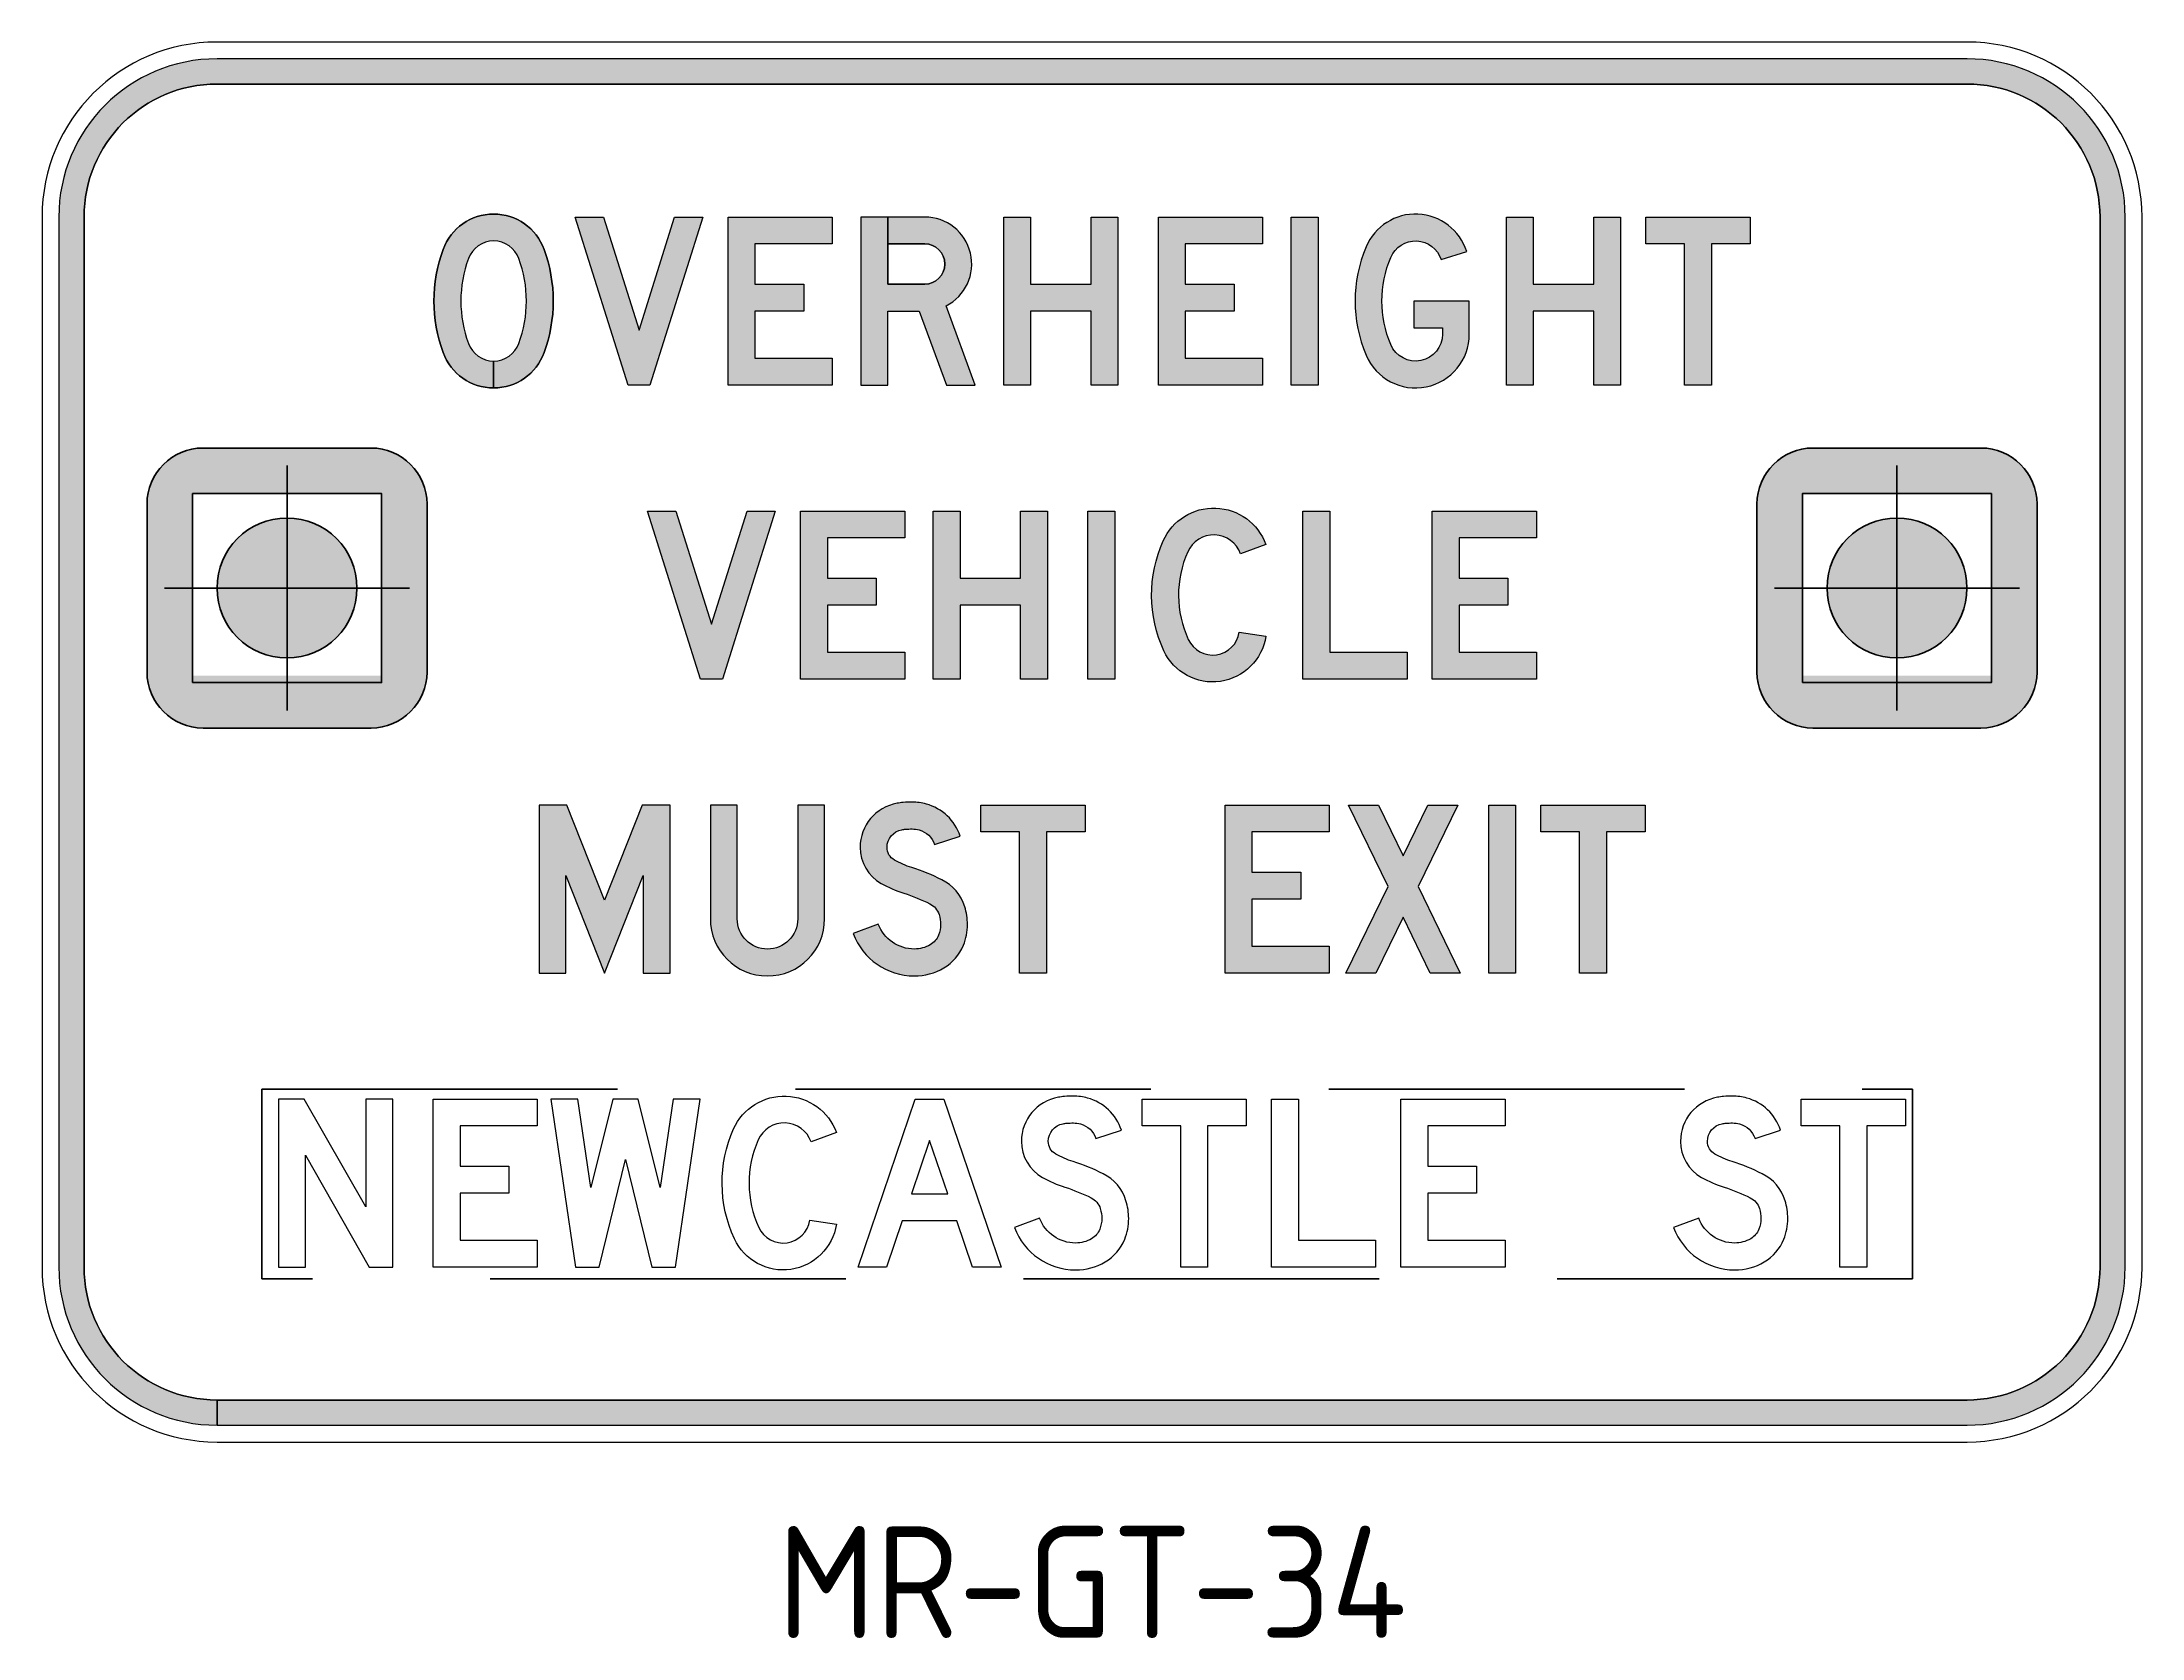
# Model space of a CAD drawing. Header units: millimetres. Extents: x 4216 to 4366, y 1649 to 1763.
import ezdxf
from ezdxf.enums import TextEntityAlignment as Align

# ---------------------------------------------------------------- set-up
doc = ezdxf.new("R2010")
doc.units = ezdxf.units.MM
doc.linetypes.add('CENTER', pattern=[50.800000000000004, 31.75, -6.35, 6.35, -6.35])
doc.linetypes.add('DASHEDX2', pattern=[38.099999999999994, 25.4, -12.7])
for name, color, linetype, lineweight in [('GSBWFILL', 1, 'Continuous', 0), ('GSDIMS', 1, 'Continuous', 0), ('GSOUTLINE', 3, 'Continuous', 0)]:
    doc.layers.add(name, color=color, linetype=linetype, lineweight=lineweight)
for name, color, linetype in [('L18', 4, 'Continuous'), ('L25', 1, 'Continuous'), ('orange', 30, 'Continuous')]:
    doc.layers.add(name, color=color, linetype=linetype)
doc.layers.add('YELLOW', color=7, linetype='Continuous', true_color=0xfcd900)
doc.styles.add('ISO', font='isocp2.shx')
doc.styles.add('TSText', font='isocp2.shx')

# ---------------------------------------------------------------- blocks, each defined once
blk = doc.blocks.new('*U35')
at = {"layer": 'GSBWFILL', "transparency": 33554687}
blk.add_hatch(color=256, dxfattribs=at).paths.add_polyline_path([(-1249.64, -975.9999999999995), (1250, -975.9999999999995, 0.414213562373095), (1476, -749.9999999999995), (1476, 750, 0.414213562373095), (1250, 976), (-1250, 976.0000000000005, 0.414213562373095), (-1476, 750.0000000000005), (-1476, -749.9999999999991, 0.414213562373095), (-1250.000000000001, -975.9999999999991), (-1250, -939.9999999999995, -0.414213562373095), (-1440, -749.9999999999995), (-1440, 750, -0.414213562373095), (-1250, 940), (1250, 940, -0.414213562373095), (1440, 750), (1439.999999999999, -749.9999999999995, -0.414213562373095), (1249.999999999999, -939.9999999999995), (-1249.640000000001, -939.9999999999993)])
at = {"layer": 'GSBWFILL', "linetype": 'Continuous', "transparency": 33554687}
for points in [[(-1250, -999.9999999999995), (1250, -999.9999999999995, 0.414213562373095), (1500, -749.9999999999995), (1500, 750, 0.414213562373095), (1250, 1000), (-1250, 1000, 0.414213562373095), (-1500, 750.0000000000005), (-1500, -749.9999999999991, 0.414213562373095), (-1250.000000000001, -999.9999999999991)], [(-1249.64, -975.9999999999995), (1250, -975.9999999999995, 0.414213562373095), (1476, -749.9999999999995), (1476, 750, 0.414213562373095), (1250, 976), (-1250, 976.0000000000005, 0.414213562373095), (-1476, 750.0000000000005), (-1476, -749.9999999999991, 0.414213562373095), (-1250.000000000001, -975.9999999999991), (-1250, -939.9999999999995, -0.414213562373095), (-1440, -749.9999999999995), (-1440, 750, -0.414213562373095), (-1250, 940), (1250, 940, -0.414213562373095), (1440, 750), (1439.999999999999, -749.9999999999995, -0.414213562373095), (1249.999999999999, -939.9999999999995), (-1249.640000000001, -939.9999999999993), (-1249.64, -975.9999999999995)]]:
    blk.add_lwpolyline(points, format="xyb", close=True, dxfattribs=at).dxf.unprotected_set("ltscale", 0)
at = {"layer": 'GSOUTLINE', "linetype": 'Continuous', "transparency": 33554687}
for points in [[(-1250, -999.9999999999995), (1250, -999.9999999999995, 0.414213562373095), (1500, -749.9999999999995), (1500, 750, 0.414213562373095), (1250, 1000), (-1250, 1000, 0.414213562373095), (-1500, 750.0000000000005), (-1500, -749.9999999999991, 0.414213562373095), (-1250.000000000001, -999.9999999999991)], [(-1250, -975.9999999999995), (1250, -975.9999999999995, 0.414213562373095), (1476, -749.9999999999995), (1476, 750, 0.414213562373095), (1250, 976), (-1250, 976.0000000000005, 0.414213562373095), (-1476, 750.0000000000005), (-1476, -749.9999999999991, 0.414213562373095), (-1250.000000000001, -975.9999999999991)], [(-1250, -939.9999999999995), (1250, -939.9999999999995, 0.414213562373095), (1440, -749.9999999999995), (1440, 750, 0.414213562373095), (1250, 940), (-1250, 940.0000000000005, 0.414213562373095), (-1440, 750.0000000000005), (-1440, -749.9999999999991, 0.414213562373095), (-1250.000000000001, -939.9999999999991)]]:
    blk.add_lwpolyline(points, format="xyb", close=True, dxfattribs=at).dxf.unprotected_set("ltscale", 0)
at = {"layer": 'GSBWFILL', "color": 250, "transparency": 33554687, "style": 'TSText'}
for s in ['levels:GSCOLORFILL|GSBWFILL|GSOUTLINE', 'panelStyle:MR-GT-OH-Large.ssm', 'chevronShoulderRadius:300.000', 'constructPanels:900|600|450', 'panelBorderRadius:300.000', 'chevronTipRadius:300.000', 'constructPanelMode:0', 'panelRoundCorners:0', 'panelStation:none', 'heightRounding:10', 'panelHeightLock:1', 'widthRounding:10', 'panelWidthLock:1', 'legendMaterial:0', 'panelName:name', 'panelStandard:1', 'panelMounting:1', 'panelMaterial:0', 'panelQuantity:1', 'marginAlign:9', 'panelShape:0', 'panelSizes:', 'version:2']:
    blk.add_text(s, height=0.001, dxfattribs=at).set_placement((-2.273736754432321e-13, 999.998), align=Align.CENTER)
blk = doc.blocks.new('WIG WAG 270 x 270')
at = {"layer": 'GSBWFILL'}
h = blk.add_hatch(color=256, dxfattribs=at)
h.dxf.hatch_style = 1
edge = h.paths.add_edge_path()
edge.add_line((120.0000000000146, 195.0000000000018), (-120, 195.0000000000018))
edge.add_arc((-120.0000000000001, 115.0000000000019), 79.99999999999989, 89.99999999999993, 179.9999999999999)
edge.add_line((-200, 115.000000000002), (-200, -124.9999999999981))
edge.add_arc((-119.9999999999988, -124.9999999999988), 80.0000000000012, 179.9999999999995, 270.0000000000005)
edge.add_line((-119.9999999999982, -205), (120.0000000000126, -205))
edge.add_arc((120.0000000000133, -124.9999999999842), 80.00000000001587, 269.9999999999995, 359.9999999999899)
edge.add_line((200.0000000000291, -124.9999999999982), (200.0000000000291, 114.9999999999866))
edge.add_arc((120.0000000000142, 114.9999999999869), 80.0000000000149, 359.9999999999997, 449.9999999999998)
h.paths.add_polyline_path([(-135, 130), (135, 130), (135, -129.9999999999982), (-135, -129.9999999999982)], flags=16)
edge = h.paths.add_edge_path(flags=0)
edge.add_arc((0, 7.105427357601002e-15), 99.9999999997508, 0, 360)
at = {"layer": 'YELLOW'}
h = blk.add_hatch(color=256, dxfattribs=at)
edge = h.paths.add_edge_path()
edge.add_arc((-2.551347498223195e-17, -4.999999999999091), 99.99999999975, 0, 360)
at = {"layer": 'L18', "linetype": 'CENTER', "ltscale": 50}
for p, q in [((-1.06581410364015e-14, -179.99999999997), (1.06581410364015e-14, 170.0000000000009)), ((-174.9999999999709, -4.999999999999091), (175, -4.999999999999091))]:
    blk.add_line(p, q, dxfattribs=at)
at = {"layer": 'L25'}
blk.add_lwpolyline([(-120, 195.0000000000018, 0.4142135623730974), (-200, 115.0000000000018), (-200, -124.9999999999982, 0.4142135623730929), (-120, -205), (120, -205, 0.4142135623730924), (200.0000000000291, -124.9999999999982), (200.0000000000291, 115, 0.4142135623730974), (120, 195.0000000000018)], format="xyb", close=True, dxfattribs=at)
blk.add_lwpolyline([(-135, -139.9999999999982), (-135, 130), (135, 130), (135, -139.9999999999982)], close=True, dxfattribs=at)
at = {"layer": 'orange'}
blk.add_circle((-2.551347498223195e-17, -4.999999999999091), 99.99999999975, dxfattribs=at)
blk = doc.blocks.new('*U5')
at = {"layer": 'GSBWFILL', "linetype": 'Continuous'}
blk.add_hatch(color=256, dxfattribs=at).paths.add_polyline_path([(10.8974677644866, 161.4928538138885, 0.177215189873418), (10.89746776448655, 38.50714618611153, 0.3148253933391206), (71, -3.499999999999993), (71, 28.5, -0.3148253933391204), (40.9487338822433, 49.50357309305578, -0.1772151898734181), (40.94873388224336, 150.4964269069443, -0.6989247311827949), (101.0512661177567, 150.4964269069442, -0.177215189873418), (101.0512661177567, 49.50357309305575, -0.3147395270879065), (71.00999999999999, 28.50000156250005), (71.00999999999999, -3.499999218749977, 0.3147824596861237), (131.1025322355135, 38.5071461861116, 0.1772151898734178), (131.1025322355134, 161.4928538138885, 0.6989247311827947)])
at = {"layer": 'GSBWFILL'}
blk.add_lwpolyline([(71, -3.499999999999986, -0.3148253933391205), (10.89746776448658, 38.50714618611153, -0.1772151898734181), (10.89746776448658, 161.4928538138885, -0.6989247311827952), (131.1025322355134, 161.4928538138885, -0.1772151898734181), (131.1025322355134, 38.50714618611148, -0.3147824596861233), (71.00999999999999, -3.499999218749981), (71.00999999999999, 28.50000156250004, 0.3147395270879066), (101.0512661177567, 49.50357309305574, 0.1772151898734181), (101.0512661177567, 150.4964269069443, 0.6989247311827952), (40.94873388224335, 150.4964269069442, 0.1772151898734181), (40.94873388224329, 49.50357309305576, 0.3148253933391204), (71, 28.5)], format="xyb", close=True, dxfattribs=at)
at = {"layer": 'GSOUTLINE'}
for points in [[(131.1025322355134, 38.50714618611148, 0.1772151898734181), (131.1025322355134, 161.4928538138885, 0.6989247311827952), (10.89746776448659, 161.4928538138885, 0.1772151898734181), (10.89746776448658, 38.50714618611153, 0.6989247311827952)], [(40.94873388224332, 150.4964269069442, 0.1772151898734181), (40.9487338822433, 49.50357309305576, 0.6989247311827952), (101.0512661177567, 49.50357309305574, 0.1772151898734181), (101.0512661177567, 150.4964269069443, 0.6989247311827952)]]:
    blk.add_lwpolyline(points, format="xyb", close=True, dxfattribs=at)
blk = doc.blocks.new('*U6')
at = {"layer": 'GSBWFILL', "linetype": 'Continuous'}
blk.add_hatch(color=256, dxfattribs=at).paths.add_polyline_path([(33.55005812215529, 199.9999999999999), (76, 65.23827975287402), (118.4499418778447, 200), (152, 200), (89, 0), (63, 0), (0, 199.9999999999999)])
at = {"layer": 'GSBWFILL'}
blk.add_lwpolyline([(33.55005812215529, 199.9999999999999), (76, 65.23827975287402), (118.4499418778447, 200), (152, 200), (89, 0), (63, 0), (0, 199.9999999999999)], close=True, dxfattribs=at)
at = {"layer": 'GSOUTLINE'}
blk.add_lwpolyline([(33.55005812215532, 199.9999999999999), (76, 65.23827975287402), (118.4499418778447, 200), (152, 200), (88.99999999999999, 0), (63, 0), (0, 199.9999999999999)], close=True, dxfattribs=at)
blk = doc.blocks.new('*U7')
at = {"layer": 'GSBWFILL', "linetype": 'Continuous'}
blk.add_hatch(color=256, dxfattribs=at).paths.add_polyline_path([(124, 168), (32, 168), (32, 120), (90.15557582658448, 120), (90.15557582658454, 88), (32, 88), (32, 32), (124, 32), (124, 0), (0, 0), (0, 200), (124, 200)])
at = {"layer": 'GSBWFILL'}
blk.add_lwpolyline([(124, 168), (32, 168), (32, 120), (90.15557582658448, 120), (90.15557582658454, 88), (32, 88), (32, 32), (124, 32), (124, 0), (0, 0), (0, 200), (124, 200)], close=True, dxfattribs=at)
at = {"layer": 'GSOUTLINE'}
blk.add_lwpolyline([(124, 168), (32, 168), (32, 120), (90.1555758265845, 120), (90.15557582658452, 88), (32, 88), (32, 32), (124, 32), (124, 0), (0, 0), (0, 200), (124, 200)], close=True, dxfattribs=at)
blk = doc.blocks.new('*U8')
at = {"layer": 'GSBWFILL'}
h = blk.add_hatch(color=256, dxfattribs=at)
edge = h.paths.add_edge_path()
edge.add_line((32.005, 200.0000000000001), (32.005, 168))
edge.add_line((32.005, 168), (75.95926078043158, 168))
edge.add_arc((75.95926078043156, 144), 24, -90, 90, ccw=False)
edge.add_line((75.95926078043158, 120), (32, 120))
edge.add_line((32, 120), (32, 200.0000000000001))
edge.add_line((32, 200.0000000000001), (0, 200.0000000000001))
edge.add_line((0, 200.0000000000001), (0, 0))
edge.add_line((0, 0), (32, 0))
edge.add_line((32, 0), (32, 87.99999999999999))
edge.add_line((32, 87.99999999999999), (69.56177767763825, 87.99999999999989))
edge.add_line((69.56177767763825, 87.99999999999989), (101.9068749928872, -1.13686837721616e-13))
edge.add_line((101.9068749928872, -1.13686837721616e-13), (136.0000005012898, 0))
edge.add_line((136.0000005012898, 0), (101.4069289715749, 94.11597266024452))
edge.add_arc((75.95926078043153, 144), 56.00000000000001, 297.0277924266878, 449.9999999999999)
edge.add_line((75.95926078043158, 200), (32.005, 200.0000000000001))
blk.add_lwpolyline([(32.005, 200.0000000000001), (32.005, 168), (75.95926078043158, 168, -0.9999999999999997), (75.95926078043158, 120), (32, 120), (32, 200.0000000000001), (0, 200.0000000000001), (0, 0), (32, 0), (32, 87.99999999999999), (69.56177767763825, 87.99999999999989), (101.9068749928872, -1.13686837721616e-13), (136.0000005012898, 0), (101.4069289715749, 94.11597266024452, 0.7881398215037695), (75.95926078043158, 200)], format="xyb", close=True, dxfattribs=at)
at = {"layer": 'GSOUTLINE'}
for points in [[(75.95926078043153, 200), (0, 200.0000000000001), (0, 0), (32, 0), (32.00000000000001, 87.99999999999999), (69.56177767763825, 87.99999999999989), (101.9068749928872, -1.13686837721616e-13), (136.0000005012898, 0), (101.4069289715749, 94.11597266024451, 0.7881398215037693)], [(75.95926078043156, 168), (32.00000000000003, 168), (32.00000000000001, 120), (75.95926078043156, 120, 0.9999999999999994)]]:
    blk.add_lwpolyline(points, format="xyb", close=True, dxfattribs=at)
blk = doc.blocks.new('*U9')
at = {"layer": 'GSBWFILL', "linetype": 'Continuous'}
blk.add_hatch(color=256, dxfattribs=at).paths.add_polyline_path([(0, 0), (32, 0), (32, 88), (104, 88), (104, 0), (136, 0), (136, 200), (104, 200), (104, 120), (32, 120), (32, 200), (0, 200)])
at = {"layer": 'GSBWFILL'}
blk.add_lwpolyline([(0, 200), (32, 200), (32, 120), (104, 120), (104, 200), (136, 200), (136, 0), (104, 0), (104, 88), (32, 88), (32, 0), (0, 0)], close=True, dxfattribs=at)
at = {"layer": 'GSOUTLINE'}
blk.add_lwpolyline([(0, 200), (32, 200), (32, 120), (104, 120), (104, 200), (136, 200), (136, 0), (104, 0), (104, 88), (32, 88), (32, 0), (0, 0)], close=True, dxfattribs=at)
blk = doc.blocks.new('*U10')
at = {"layer": 'GSBWFILL', "linetype": 'Continuous'}
blk.add_hatch(color=256, dxfattribs=at).paths.add_polyline_path([(124, 168), (32, 168), (32, 120), (90.15557582658448, 120), (90.15557582658454, 88), (32, 88), (32, 32), (124, 32), (124, 0), (0, 0), (0, 200), (124, 200)])
at = {"layer": 'GSBWFILL'}
blk.add_lwpolyline([(124, 168), (32, 168), (32, 120), (90.15557582658448, 120), (90.15557582658454, 88), (32, 88), (32, 32), (124, 32), (124, 0), (0, 0), (0, 200), (124, 200)], close=True, dxfattribs=at)
at = {"layer": 'GSOUTLINE'}
blk.add_lwpolyline([(124, 168), (32, 168), (32, 120), (90.1555758265845, 120), (90.15557582658452, 88), (32, 88), (32, 32), (124, 32), (124, 0), (0, 0), (0, 200), (124, 200)], close=True, dxfattribs=at)
blk = doc.blocks.new('*U11')
at = {"layer": 'GSBWFILL', "linetype": 'Continuous'}
blk.add_hatch(color=256, dxfattribs=at).paths.add_polyline_path([(0, 200), (32, 200), (32, 0), (0, 0)])
at = {"layer": 'GSBWFILL'}
blk.add_lwpolyline([(0, 200), (32, 200), (32, 0), (0, 0)], close=True, dxfattribs=at)
at = {"layer": 'GSOUTLINE'}
blk.add_lwpolyline([(0, 200), (32, 200), (32, 0), (0, 0)], close=True, dxfattribs=at)
blk = doc.blocks.new('*U12')
at = {"layer": 'GSBWFILL', "linetype": 'Continuous'}
blk.add_hatch(color=256, dxfattribs=at).paths.add_polyline_path([(102.4784760117693, 149.25), (132.9569520235387, 159, 0.6960666674231567), (13.04355856549173, 164.4025704171156, 0.2025316455696203), (13.04355856549171, 35.59742958288435, 0.8177717737410968), (136, 60.49999999999977), (136, 100), (70, 100), (70, 68.00000000000001), (104, 68.00000000000001), (104, 60.5, -0.8177717737410972), (42.5217792827459, 48.04871479144217, -0.2025316455696204), (42.52177928274589, 151.9512852085578, -0.6960666674231574)])
at = {"layer": 'GSBWFILL'}
blk.add_lwpolyline([(70, 100), (70, 68.00000000000001), (104, 68.00000000000001), (104, 60.5, -0.8177717737410954), (42.52177928274591, 48.04871479144221, -0.2025316455696203), (42.52177928274591, 151.9512852085578, -0.6960666674231561), (102.4784760117693, 149.25), (132.9569520235387, 159, 0.6960666674231561), (13.04355856549176, 164.4025704171156, 0.2025316455696203), (13.04355856549176, 35.59742958288442, 0.8177717737410954), (136, 60.5), (136, 100)], format="xyb", close=True, dxfattribs=at)
at = {"layer": 'GSOUTLINE'}
blk.add_lwpolyline([(69.99999999999999, 100), (70, 68.00000000000001), (104, 68.00000000000001), (104, 60.5, -0.8177717737410954), (42.52177928274588, 48.04871479144221, -0.2025316455696203), (42.52177928274588, 151.9512852085578, -0.6960666674231561), (102.4784760117693, 149.25), (132.9569520235387, 159, 0.6960666674231561), (13.04355856549178, 164.4025704171156, 0.2025316455696203), (13.04355856549176, 35.59742958288442, 0.8177717737410954), (136, 60.5), (136, 100)], format="xyb", close=True, dxfattribs=at)
blk = doc.blocks.new('*U13')
at = {"layer": 'GSBWFILL', "linetype": 'Continuous'}
blk.add_hatch(color=256, dxfattribs=at).paths.add_polyline_path([(0, 0), (32, 0), (32, 88), (104, 88), (104, 0), (136, 0), (136, 200), (104, 200), (104, 120), (32, 120), (32, 200), (0, 200)])
at = {"layer": 'GSBWFILL'}
blk.add_lwpolyline([(0, 200), (32, 200), (32, 120), (104, 120), (104, 200), (136, 200), (136, 0), (104, 0), (104, 88), (32, 88), (32, 0), (0, 0)], close=True, dxfattribs=at)
at = {"layer": 'GSOUTLINE'}
blk.add_lwpolyline([(0, 200), (32, 200), (32, 120), (104, 120), (104, 200), (136, 200), (136, 0), (104, 0), (104, 88), (32, 88), (32, 0), (0, 0)], close=True, dxfattribs=at)
blk = doc.blocks.new('*U14')
at = {"layer": 'GSBWFILL', "linetype": 'Continuous'}
blk.add_hatch(color=256, dxfattribs=at).paths.add_polyline_path([(124, 200), (124, 168), (78, 168), (78, 0), (46, 0), (46, 168), (0, 168), (0, 200)])
at = {"layer": 'GSBWFILL'}
blk.add_lwpolyline([(124, 200), (124, 168), (78, 168), (78, 0), (46, 0), (46, 168), (0, 168), (0, 200)], close=True, dxfattribs=at)
at = {"layer": 'GSOUTLINE'}
blk.add_lwpolyline([(124, 200), (124, 168), (78, 168), (78, 0), (46, 0), (46, 168), (0, 168), (0, 200)], close=True, dxfattribs=at)
blk = doc.blocks.new('*U4')
at = {"layer": 'GSDIMS', "color": 7}
for name, p, xscale, yscale, zscale in [('*U5', (0, 0), 1.2, 1.2, 1.2), ('*U6', (201.6641975308642, 0), 1.2, 1.2, 1.2), ('*U7', (420.1382716049382, 0), 1.2, 1.2, 1.2), ('*U8', (609.8222222222221, 0), 1.199999995576854, 1.199999995576854, 1.199999995576854), ('*U9', (813.9061728395061, 0), 1.2, 1.2, 1.2), ('*U10', (1034.824691358025, 0), 1.2, 1.2, 1.2), ('*U11', (1224.508641975309, 0), 1.2, 1.2, 1.2), ('*U12', (1315.817283950617, 0), 1.2, 1.2, 1.2), ('*U14', (1731.2, 0), 1.2, 1.2, 1.2), ('*U13', (1531.925925925926, 0), 1.199999999999998, 1.199999999999998, 1.199999999999998)]:
    blk.add_blockref(name, p, dxfattribs=dict(at, xscale=xscale, yscale=yscale, zscale=zscale))
blk = doc.blocks.new('*U3')
at = {"layer": 'GSDIMS'}
blk.add_blockref('*U4', (-940, 0), dxfattribs=at)
blk = doc.blocks.new('*U17')
at = {"layer": 'GSBWFILL', "linetype": 'Continuous'}
blk.add_hatch(color=256, dxfattribs=at).paths.add_polyline_path([(33.55005812215529, 199.9999999999999), (76, 65.23827975287402), (118.4499418778447, 200), (152, 200), (89, 0), (63, 0), (0, 199.9999999999999)])
at = {"layer": 'GSBWFILL'}
blk.add_lwpolyline([(33.55005812215529, 199.9999999999999), (76, 65.23827975287402), (118.4499418778447, 200), (152, 200), (89, 0), (63, 0), (0, 199.9999999999999)], close=True, dxfattribs=at)
at = {"layer": 'GSOUTLINE'}
blk.add_lwpolyline([(33.55005812215532, 199.9999999999999), (76, 65.23827975287402), (118.4499418778447, 200), (152, 200), (88.99999999999999, 0), (63, 0), (0, 199.9999999999999)], close=True, dxfattribs=at)
blk = doc.blocks.new('*U18')
at = {"layer": 'GSBWFILL', "linetype": 'Continuous'}
blk.add_hatch(color=256, dxfattribs=at).paths.add_polyline_path([(124, 168), (32, 168), (32, 120), (90.15557582658448, 120), (90.15557582658454, 88), (32, 88), (32, 32), (124, 32), (124, 0), (0, 0), (0, 200), (124, 200)])
at = {"layer": 'GSBWFILL'}
blk.add_lwpolyline([(124, 168), (32, 168), (32, 120), (90.15557582658448, 120), (90.15557582658454, 88), (32, 88), (32, 32), (124, 32), (124, 0), (0, 0), (0, 200), (124, 200)], close=True, dxfattribs=at)
at = {"layer": 'GSOUTLINE'}
blk.add_lwpolyline([(124, 168), (32, 168), (32, 120), (90.1555758265845, 120), (90.15557582658452, 88), (32, 88), (32, 32), (124, 32), (124, 0), (0, 0), (0, 200), (124, 200)], close=True, dxfattribs=at)
blk = doc.blocks.new('*U19')
at = {"layer": 'GSBWFILL', "linetype": 'Continuous'}
blk.add_hatch(color=256, dxfattribs=at).paths.add_polyline_path([(0, 0), (32, 0), (32, 88), (104, 88), (104, 0), (136, 0), (136, 200), (104, 200), (104, 120), (32, 120), (32, 200), (0, 200)])
at = {"layer": 'GSBWFILL'}
blk.add_lwpolyline([(0, 200), (32, 200), (32, 120), (104, 120), (104, 200), (136, 200), (136, 0), (104, 0), (104, 88), (32, 88), (32, 0), (0, 0)], close=True, dxfattribs=at)
at = {"layer": 'GSOUTLINE'}
blk.add_lwpolyline([(0, 200), (32, 200), (32, 120), (104, 120), (104, 200), (136, 200), (136, 0), (104, 0), (104, 88), (32, 88), (32, 0), (0, 0)], close=True, dxfattribs=at)
blk = doc.blocks.new('*U20')
at = {"layer": 'GSBWFILL', "linetype": 'Continuous'}
blk.add_hatch(color=256, dxfattribs=at).paths.add_polyline_path([(0, 200), (32, 200), (32, 0), (0, 0)])
at = {"layer": 'GSBWFILL'}
blk.add_lwpolyline([(0, 200), (32, 200), (32, 0), (0, 0)], close=True, dxfattribs=at)
at = {"layer": 'GSOUTLINE'}
blk.add_lwpolyline([(0, 200), (32, 200), (32, 0), (0, 0)], close=True, dxfattribs=at)
blk = doc.blocks.new('*U21')
at = {"layer": 'GSBWFILL', "linetype": 'Continuous'}
blk.add_hatch(color=256, dxfattribs=at).paths.add_polyline_path([(13.72124205111108, 164.4021739130435, 0.2166768782576797), (14.62675417347889, 33.60638297872346, 0.7444135620073872), (136, 51.04683606026732), (104.3509964946425, 55.77341803013366, -0.7444135620073867), (43.66437358138194, 47.05319148936167, -0.2166768782576799), (42.94225631924041, 151.3586956521739, -0.6740116141040629), (105.934343747456, 149.1418350505327), (136, 160.0988562745634, 0.6740116141040616)])
at = {"layer": 'GSBWFILL'}
blk.add_lwpolyline([(136, 51.04683606026732, -0.744413562007387), (14.6267541734789, 33.60638297872336, -0.2166768782576799), (13.72124205111101, 164.4021739130435, -0.674011614104063), (136, 160.0988562745634), (105.934343747456, 149.1418350505327, 0.6740116141040626), (42.94225631924041, 151.3586956521739, 0.21667687825768), (43.66437358138194, 47.05319148936167, 0.744413562007387), (104.3509964946425, 55.77341803013366)], format="xyb", close=True, dxfattribs=at)
at = {"layer": 'GSOUTLINE'}
blk.add_lwpolyline([(136, 51.04683606026732, -0.744413562007387), (14.6267541734789, 33.60638297872336, -0.2166768782576799), (13.72124205111101, 164.4021739130435, -0.674011614104063), (136, 160.0988562745634), (105.934343747456, 149.1418350505327, 0.6740116141040626), (42.94225631924043, 151.3586956521739, 0.21667687825768), (43.66437358138191, 47.05319148936167, 0.744413562007387), (104.3509964946425, 55.77341803013366)], format="xyb", close=True, dxfattribs=at)
blk = doc.blocks.new('*U22')
at = {"layer": 'GSBWFILL', "linetype": 'Continuous'}
blk.add_hatch(color=256, dxfattribs=at).paths.add_polyline_path([(32, 32), (124, 32), (124, 0), (0, 0), (0, 200), (32, 200)])
at = {"layer": 'GSBWFILL'}
blk.add_lwpolyline([(32, 32), (124, 32), (124, 0), (0, 0), (0, 200), (32, 200)], close=True, dxfattribs=at)
at = {"layer": 'GSOUTLINE'}
blk.add_lwpolyline([(32, 32), (124, 32), (124, 0), (0, 0), (0, 200), (32, 200)], close=True, dxfattribs=at)
blk = doc.blocks.new('*U23')
at = {"layer": 'GSBWFILL', "linetype": 'Continuous'}
blk.add_hatch(color=256, dxfattribs=at).paths.add_polyline_path([(124, 168), (32, 168), (32, 120), (90.15557582658448, 120), (90.15557582658454, 88), (32, 88), (32, 32), (124, 32), (124, 0), (0, 0), (0, 200), (124, 200)])
at = {"layer": 'GSBWFILL'}
blk.add_lwpolyline([(124, 168), (32, 168), (32, 120), (90.15557582658448, 120), (90.15557582658454, 88), (32, 88), (32, 32), (124, 32), (124, 0), (0, 0), (0, 200), (124, 200)], close=True, dxfattribs=at)
at = {"layer": 'GSOUTLINE'}
blk.add_lwpolyline([(124, 168), (32, 168), (32, 120), (90.1555758265845, 120), (90.15557582658452, 88), (32, 88), (32, 32), (124, 32), (124, 0), (0, 0), (0, 200), (124, 200)], close=True, dxfattribs=at)
blk = doc.blocks.new('*U16')
at = {"layer": 'GSDIMS', "color": 7}
for name, p, xscale, yscale, zscale in [('*U17', (0, 0), 1.2, 1.2, 1.2), ('*U19', (408, 0), 1.2, 1.2, 1.2), ('*U20', (628.8, 0), 1.2, 1.2, 1.2), ('*U21', (720, 0), 1.2, 1.2, 1.2), ('*U22', (936, 0), 1.2, 1.2, 1.2), ('*U23', (1120.8, 0), 1.2, 1.2, 1.2), ('*U18', (218.4, 0), 1.199999999999999, 1.199999999999999, 1.199999999999999)]:
    blk.add_blockref(name, p, dxfattribs=dict(at, xscale=xscale, yscale=yscale, zscale=zscale))
blk = doc.blocks.new('*U15')
at = {"layer": 'GSDIMS'}
blk.add_blockref('*U16', (-634.7999999999997, 0), dxfattribs=at)
blk = doc.blocks.new('*U26')
at = {"layer": 'GSBWFILL', "linetype": 'Continuous'}
blk.add_hatch(color=256, dxfattribs=at).paths.add_polyline_path([(31.99999999999999, 116), (78, 0), (124, 116), (124, 0), (156, 0), (156, 200), (122.8861186431857, 200), (77.99999999999999, 86.80891820414053), (33.1138813568144, 199.9999999999999), (0, 200), (0, 0), (32, 0)])
at = {"layer": 'GSBWFILL'}
blk.add_lwpolyline([(156, 0), (156, 200), (122.8861186431857, 200), (78, 86.80891820414051), (33.11388135681437, 200), (0, 200), (0, 0), (32, 0), (32, 116), (78, 0), (124, 116), (124, 0)], close=True, dxfattribs=at)
at = {"layer": 'GSOUTLINE'}
blk.add_lwpolyline([(156, 0), (156, 200), (122.8861186431857, 200), (78, 86.80891820414051), (33.11388135681436, 200), (0, 200), (0, 0), (32, 0), (32, 116), (78, 0), (124, 116), (124, 0)], close=True, dxfattribs=at)
blk = doc.blocks.new('*U27')
at = {"layer": 'GSBWFILL', "linetype": 'Continuous'}
blk.add_hatch(color=256, dxfattribs=at).paths.add_polyline_path([(0, 64.50000000000003, 1), (136, 64.50000000000001), (136, 200), (104, 200), (104, 64.5, -1), (32, 64.5), (32, 200), (0, 200)])
at = {"layer": 'GSBWFILL'}
blk.add_lwpolyline([(0, 200), (0, 64.50000000000001, 0.9999999999999999), (136, 64.5), (136, 200), (104, 200), (104, 64.5, -0.9999999999999999), (32, 64.5), (32, 200)], format="xyb", close=True, dxfattribs=at)
at = {"layer": 'GSOUTLINE'}
blk.add_lwpolyline([(0, 200), (0, 64.50000000000001, 0.9999999999999999), (136, 64.5), (136, 200), (104, 200), (104, 64.5, -0.9999999999999999), (32, 64.5), (32, 200)], format="xyb", close=True, dxfattribs=at)
blk = doc.blocks.new('*U28')
at = {"layer": 'GSBWFILL'}
h = blk.add_hatch(color=256, dxfattribs=at)
edge = h.paths.add_edge_path()
edge.add_arc((70.1138021978752, 139.8349602439575), 31.66503975604246, 74.46761882983742, 89.99999999999937, ccw=False)
edge.add_arc((71.36961921618118, 144.3533723390851), 26.97535701145702, 18.43416843661788, 74.46761882983628, ccw=False)
edge.add_line((96.96080605563552, 152.8833806652067), (127.318809418287, 163.002255693254))
edge.add_arc((71.36961921618013, 144.353372339084), 58.97535701145839, 18.43416843661881, 74.46761882983712)
edge.add_arc((70.11380219787513, 139.8349602439581), 63.66503975604186, 74.46761882983803, 90.00000000000006)
edge.add_arc((70.11380219787479, 87.17811100693719), 116.3218889930628, 89.99999999999987, 95.20208452342816)
edge.add_arc((67.43430500120193, 116.6089654807103), 86.76931042056951, 95.20208452342852, 100.0660043927368)
edge.add_arc((61.58281260194144, 149.5723280011554), 53.29061223869738, 100.0660043927364, 179.9999999999999)
edge.add_arc((57.59622376642022, 149.5723280011556), 49.30402340317619, 180.0000000000001, 240.52539161732)
edge.add_arc((102.7723739602681, 229.5035335058323), 141.1184131237857, 240.5253916173195, 252.4229875600029)
edge.add_arc((-5.154268137836397, -111.1985611304839), 216.2694397253923, 63.49479254048009, 72.42298756000332, ccw=False)
edge.add_arc((81.8551508929528, 63.27562188433962), 21.30308483623306, 17.092358613637998, 63.49479254048009, ccw=False)
edge.add_arc((63.63858117502647, 57.67413260573667), 40.36141882497338, -1.1368683772161603e-13, 17.092358613637487, ccw=False)
edge.add_arc((69.91031519401423, 57.67413260573653), 34.08968480598563, -21.835978028378975, 1.1368683772161603e-13, ccw=False)
edge.add_arc((80.10296240503372, 53.58993848622089), 23.1092158372125, 300.4201037662424, 338.16402197162085, ccw=False)
edge.add_arc((72.8177436446915, 65.99731672222809), 37.49731672222812, 270.00000000000006, 300.4201037662424, ccw=False)
edge.add_arc((72.81774364469152, 74.31938926379087), 45.8193892637909, 200.6540005308844, 270.00000000000006, ccw=False)
edge.add_line((29.94328044301864, 58.15780401743604), (-1.13686837721616e-13, 46.87064510517077))
edge.add_arc((72.81774364469149, 74.31938926379078), 77.81938926379081, 200.6540005308842, 269.9999999999999)
edge.add_arc((72.81774364469143, 65.9973167222284), 69.49731672222843, 269.9999999999999, 300.4201037662422)
edge.add_arc((80.10296240503381, 53.58993848622085), 55.10921583721243, 300.4201037662423, 338.1640219716208)
edge.add_arc((69.91031519401425, 57.67413260573646), 66.08968480598561, 338.1640219716209, 360.0000000000001)
edge.add_arc((63.63858117502667, 57.67413260573663), 72.36141882497319, 359.9999999999999, 377.0923586136376)
edge.add_arc((81.85515089295305, 63.2756218843399), 53.30308483623273, 17.09235861363743, 63.49479254047981)
edge.add_arc((-5.154268137833228, -111.198561130476), 248.2694397253839, 63.49479254047989, 72.4229875600031)
edge.add_arc((102.7723739602719, 229.5035335058409), 109.118413123795, 240.5253916173198, 252.4229875600031, ccw=False)
edge.add_arc((57.59622376642032, 149.5723280011554), 17.30402340317604, 179.9999999999995, 240.5253916173191, ccw=False)
edge.add_arc((61.58281260194153, 149.5723280011556), 21.29061223869724, 100.06600439273649, 180.0000000000001, ccw=False)
edge.add_arc((67.4343050012016, 116.6089654807101), 54.76931042056966, 95.20208452342831, 100.06600439273649, ccw=False)
edge.add_arc((70.11380219787529, 87.17811100693228), 84.32188899306769, 89.99999999999977, 95.20208452342808, ccw=False)
blk.add_lwpolyline([(70.11380219787551, 171.5, -0.06787675261042452), (78.59315953967004, 170.3435695505434, -0.2494830365654269), (96.96080605563552, 152.8833806652067), (127.318809418287, 163.002255693254, 0.2494830365654264), (87.16221351932367, 201.1749061075884, 0.06787675261042452), (70.11380219787506, 203.5, 0.02270227471950201), (59.56703468978421, 203.0208818389779, 0.02122604096759155), (52.26854324855614, 202.0426409332105, 0.3636441175402912), (8.292200363244035, 149.5723280011555, 0.2704077510795036), (33.33678063119186, 106.6495351923277, 0.0519597405227712), (60.15638590907119, 94.97367033413467, -0.03897631886995447), (91.3622734742722, 82.33962051430993, -0.2052815878054308), (102.2173258005501, 69.53687228439209, -0.07471806484743376), (103.9999999999999, 57.67413260573662, -0.09556678149168694), (101.5541485995273, 44.99444737401317, -0.1661941654668835), (91.80399884476228, 33.66202833871628, -0.1335177693873042), (72.81774364469155, 28.49999999999997, -0.3121642975364797), (29.94328044301864, 58.15780401743604), (-1.13686837721616e-13, 46.87064510517077, 0.3121642975364798), (72.81774364469138, -3.500000000000028, 0.1335177693873042), (108.0067626559154, 6.067274401056522, 0.1661941654668837), (131.2582269663246, 33.09202205901265, 0.09556678149168694), (135.9999999999999, 57.67413260573656, 0.07471806484743371), (132.8039568942248, 78.94208351750389, 0.2052815878054319), (105.6432062565886, 110.9762222482267, 0.03897631886995447), (69.8199839289999, 125.4796512773732, -0.05195974052277098), (49.08199018496825, 134.5078979602233, -0.2704077510795024), (40.29220036324429, 149.5723280011556, -0.3636441175402912), (57.86158500182572, 170.5352150791966, -0.02122604096759155), (62.46843668024738, 171.1526866203946, -0.02270227471950201)], format="xyb", close=True, dxfattribs=at)
at = {"layer": 'GSOUTLINE'}
blk.add_lwpolyline([(70.11380219787554, 171.5, -0.06787675261042452), (78.59315953967013, 170.3435695505434, -0.2494830365654269), (96.9608060556356, 152.8833806652067), (127.3188094182871, 163.002255693254, 0.2494830365654264), (87.16221351932374, 201.1749061075884, 0.06787675261042452), (70.1138021978751, 203.5, 0.02270227471950201), (59.56703468978427, 203.0208818389779, 0.02122604096759155), (52.26854324855618, 202.0426409332105, 0.3636441175402912), (8.292200363244085, 149.5723280011555, 0.2704077510795036), (33.33678063119191, 106.6495351923277, 0.0519597405227712), (60.15638590907128, 94.97367033413467, -0.03897631886995447), (91.36227347427223, 82.33962051430993, -0.2052815878054308), (102.2173258005502, 69.53687228439209, -0.07471806484743376), (103.9999999999999, 57.67413260573662, -0.09556678149168694), (101.5541485995273, 44.99444737401317, -0.1661941654668835), (91.80399884476235, 33.66202833871628, -0.1335177693873042), (72.8177436446916, 28.49999999999997, -0.3121642975364797), (29.94328044301869, 58.15780401743604), (-5.684341886080801e-14, 46.87064510517077, 0.3121642975364798), (72.81774364469145, -3.500000000000028, 0.1335177693873042), (108.0067626559154, 6.067274401056522, 0.1661941654668837), (131.2582269663246, 33.09202205901265, 0.09556678149168694), (135.9999999999999, 57.67413260573656, 0.07471806484743371), (132.8039568942248, 78.94208351750389, 0.2052815878054319), (105.6432062565886, 110.9762222482267, 0.03897631886995447), (69.81998392899996, 125.4796512773732, -0.05195974052277098), (49.08199018496832, 134.5078979602233, -0.2704077510795024), (40.29220036324434, 149.5723280011556, -0.3636441175402912), (57.86158500182577, 170.5352150791966, -0.02122604096759155), (62.46843668024746, 171.1526866203946, -0.02270227471950201)], format="xyb", close=True, dxfattribs=at)
blk = doc.blocks.new('*U29')
at = {"layer": 'GSBWFILL', "linetype": 'Continuous'}
blk.add_hatch(color=256, dxfattribs=at).paths.add_polyline_path([(124, 200), (124, 168), (78, 168), (78, 0), (46, 0), (46, 168), (0, 168), (0, 200)])
at = {"layer": 'GSBWFILL'}
blk.add_lwpolyline([(124, 200), (124, 168), (78, 168), (78, 0), (46, 0), (46, 168), (0, 168), (0, 200)], close=True, dxfattribs=at)
at = {"layer": 'GSOUTLINE'}
blk.add_lwpolyline([(124, 200), (124, 168), (78, 168), (78, 0), (46, 0), (46, 168), (0, 168), (0, 200)], close=True, dxfattribs=at)
blk = doc.blocks.new('*U25')
at = {"layer": 'GSDIMS', "color": 7, "xscale": 1.2, "yscale": 1.2, "zscale": 1.2}
for name, p in [('*U26', (0, 0)), ('*U27', (244.8, 0)), ('*U28', (448.8, 0)), ('*U29', (631.2, 0))]:
    blk.add_blockref(name, p, dxfattribs=at)
blk = doc.blocks.new('*U31')
at = {"layer": 'GSBWFILL', "linetype": 'Continuous'}
blk.add_hatch(color=256, dxfattribs=at).paths.add_polyline_path([(124, 168), (32, 168), (32, 120), (90.15557582658448, 120), (90.15557582658454, 88), (32, 88), (32, 32), (124, 32), (124, 0), (0, 0), (0, 200), (124, 200)])
at = {"layer": 'GSBWFILL'}
blk.add_lwpolyline([(124, 168), (32, 168), (32, 120), (90.15557582658448, 120), (90.15557582658454, 88), (32, 88), (32, 32), (124, 32), (124, 0), (0, 0), (0, 200), (124, 200)], close=True, dxfattribs=at)
at = {"layer": 'GSOUTLINE'}
blk.add_lwpolyline([(124, 168), (32, 168), (32, 120), (90.1555758265845, 120), (90.15557582658452, 88), (32, 88), (32, 32), (124, 32), (124, 0), (0, 0), (0, 200), (124, 200)], close=True, dxfattribs=at)
blk = doc.blocks.new('*U32')
at = {"layer": 'GSBWFILL', "linetype": 'Continuous'}
blk.add_hatch(color=256, dxfattribs=at).paths.add_polyline_path([(50.20327474886614, 103.0798750345528), (3.804103526972669e-15, -2.842170943040401e-14), (35.59345050226778, -2.842170943040401e-14), (68.00000000000001, 66.53874850271066), (100.4065494977322, -2.842170943040401e-14), (136, -2.842170943040401e-14), (85.79672525113389, 103.0798750345528), (133, 199.9999999999999), (97.40654949773219, 199.9999999999999), (68, 139.6210015663949), (38.59345050226779, 200), (3.000000000000008, 200)])
at = {"layer": 'GSBWFILL'}
blk.add_lwpolyline([(68, 66.53874850271067), (35.59345050226779, -2.842170943040401e-14), (0, -2.842170943040401e-14), (50.20327474886614, 103.0798750345528), (3, 200), (38.59345050226779, 200), (68, 139.6210015663949), (97.40654949773221, 200), (133, 199.9999999999999), (85.79672525113392, 103.0798750345528), (136, -2.842170943040401e-14), (100.4065494977322, -2.842170943040401e-14)], close=True, dxfattribs=at)
at = {"layer": 'GSOUTLINE'}
blk.add_lwpolyline([(68.00000000000001, 66.5387485027107), (35.59345050226778, 0), (0, 0), (50.20327474886611, 103.0798750345528), (3.000000000000008, 200), (38.59345050226778, 200), (68, 139.621001566395), (97.40654949773221, 200), (133, 200), (85.7967252511339, 103.0798750345528), (136, 0), (100.4065494977322, 0)], close=True, dxfattribs=at)
blk = doc.blocks.new('*U33')
at = {"layer": 'GSBWFILL', "linetype": 'Continuous'}
blk.add_hatch(color=256, dxfattribs=at).paths.add_polyline_path([(0, 200), (32, 200), (32, 0), (0, 0)])
at = {"layer": 'GSBWFILL'}
blk.add_lwpolyline([(0, 200), (32, 200), (32, 0), (0, 0)], close=True, dxfattribs=at)
at = {"layer": 'GSOUTLINE'}
blk.add_lwpolyline([(0, 200), (32, 200), (32, 0), (0, 0)], close=True, dxfattribs=at)
blk = doc.blocks.new('*U34')
at = {"layer": 'GSBWFILL', "linetype": 'Continuous'}
blk.add_hatch(color=256, dxfattribs=at).paths.add_polyline_path([(124, 200), (124, 168), (78, 168), (78, 0), (46, 0), (46, 168), (0, 168), (0, 200)])
at = {"layer": 'GSBWFILL'}
blk.add_lwpolyline([(124, 200), (124, 168), (78, 168), (78, 0), (46, 0), (46, 168), (0, 168), (0, 200)], close=True, dxfattribs=at)
at = {"layer": 'GSOUTLINE'}
blk.add_lwpolyline([(124, 200), (124, 168), (78, 168), (78, 0), (46, 0), (46, 168), (0, 168), (0, 200)], close=True, dxfattribs=at)
blk = doc.blocks.new('*U30')
at = {"layer": 'GSDIMS', "color": 7}
for name, p, xscale, yscale, zscale in [('*U31', (0, 0), 1.2, 1.2, 1.2), ('*U32', (172.8, 0), 1.2, 1.2, 1.2), ('*U33', (376.8, 0), 1.2, 1.2, 1.2), ('*U34', (451.2, 0), 1.200000000000002, 1.200000000000002, 1.200000000000002)]:
    blk.add_blockref(name, p, dxfattribs=dict(at, xscale=xscale, yscale=yscale, zscale=zscale))
blk = doc.blocks.new('*U24')
at = {"layer": 'GSDIMS'}
for name, p in [('*U25', (-790, 0)), ('*U30', (190, 0))]:
    blk.add_blockref(name, p, dxfattribs=at)

msp = doc.modelspace()

# ---------------------------------------------------------------- linework, layer by layer
at = {"layer": 'GSBWFILL'}
for p, q in [((4274.644669585584, 1675.751318567473), (4278.724669585584, 1687.751318567473)), ((4278.724669585584, 1687.751318567473), (4280.764669585584, 1687.751318567473)), ((4280.764669585584, 1687.751318567473), (4284.844669585584, 1675.751318567473)), ((4279.744669585583, 1684.786783937143), (4278.447034971758, 1680.970211543536)), ((4281.04230419941, 1680.970211543536), (4279.744669585583, 1684.786783937143)), ((4278.447034971758, 1680.970211543536), (4281.041670467605, 1680.970211543536)), ((4277.794234971757, 1679.050211543536), (4276.672611359896, 1675.751318567473)), ((4281.694470467605, 1679.050211543536), (4277.794234971757, 1679.050211543536)), ((4282.816727811271, 1675.751318567473), (4281.69510419941, 1679.050211543536)), ((4276.672611359896, 1675.751318567473), (4274.644669585584, 1675.751318567473)), ((4284.844669585584, 1675.751318567473), (4282.816727811271, 1675.751318567473))]:
    msp.add_line(p, q, dxfattribs=at)
for points in [[(4241.404669585583, 1675.751318567473), (4241.404669585583, 1687.751318567473), (4239.484669585584, 1687.751318567473), (4239.484669585584, 1680.041202286656), (4235.078888853688, 1687.751318567473), (4233.244669585583, 1687.751318567473), (4233.244669585583, 1675.751318567473), (4235.164669585583, 1675.751318567473), (4235.164669585583, 1683.731318567473), (4239.724669585584, 1675.751318567473)], [(4251.724669585584, 1685.831318567473), (4246.204669585583, 1685.831318567473), (4246.204669585583, 1682.951318567473), (4249.694004135179, 1682.951318567473), (4249.694004135179, 1681.031318567473), (4246.204669585583, 1681.031318567473), (4246.204669585583, 1677.671318567473), (4251.724669585584, 1677.671318567473), (4251.724669585584, 1675.751318567473), (4244.284669585583, 1675.751318567473), (4244.284669585583, 1687.751318567473), (4251.724669585584, 1687.751318567473)], [(4256.134669585584, 1675.751318567473), (4258.024669585584, 1683.431318567473), (4259.914669585583, 1675.751318567473), (4261.594669585584, 1675.751318567473), (4263.364669585584, 1687.751318567473), (4261.423895966636, 1687.751318567473), (4260.492612680742, 1681.43753357836), (4258.938829656078, 1687.751318567473), (4257.11050951509, 1687.751318567473), (4255.556726490425, 1681.43753357836), (4254.625443204531, 1687.751318567473), (4252.684669585584, 1687.751318567473), (4254.454669585583, 1675.751318567473)], [(4302.364669585584, 1687.751318567473), (4302.364669585584, 1685.831318567473), (4299.604669585584, 1685.831318567473), (4299.604669585584, 1675.751318567473), (4297.684669585584, 1675.751318567473), (4297.684669585584, 1685.831318567473), (4294.924669585584, 1685.831318567473), (4294.924669585584, 1687.751318567473)], [(4306.084669585583, 1677.671318567473), (4311.604669585584, 1677.671318567473), (4311.604669585584, 1675.751318567473), (4304.164669585583, 1675.751318567473), (4304.164669585583, 1687.751318567473), (4306.084669585583, 1687.751318567473)], [(4320.844669585584, 1685.831318567473), (4315.324669585583, 1685.831318567473), (4315.324669585583, 1682.951318567473), (4318.814004135179, 1682.951318567473), (4318.814004135179, 1681.031318567473), (4315.324669585583, 1681.031318567473), (4315.324669585583, 1677.671318567473), (4320.844669585584, 1677.671318567473), (4320.844669585584, 1675.751318567473), (4313.404669585583, 1675.751318567473), (4313.404669585583, 1687.751318567473), (4320.844669585584, 1687.751318567473)], [(4349.444669585584, 1687.751318567473), (4349.444669585584, 1685.831318567473), (4346.684669585584, 1685.831318567473), (4346.684669585584, 1675.751318567473), (4344.764669585584, 1675.751318567473), (4344.764669585584, 1685.831318567473), (4342.004669585584, 1685.831318567473), (4342.004669585584, 1687.751318567473)]]:
    msp.add_lwpolyline(points, close=True, dxfattribs=at)
for points in [[(4273.084669585583, 1678.814128731089, -0.744413562007387), (4265.802274835993, 1677.767701546196, -0.2166768782576799), (4265.747944108651, 1685.615449002255, -0.674011614104063), (4273.084669585583, 1685.357249943947), (4271.280730210431, 1684.699828670505, 0.6740116141040626), (4267.501204964738, 1684.832840306603, 0.21667687825768), (4267.544532000466, 1678.574510056835, 0.744413562007387), (4271.185729375262, 1679.097723649281)], [(4290.011497717456, 1686.041318567473, -0.06787675261042452), (4290.520259157964, 1685.971932740506, -0.2494830365654269), (4291.622317948922, 1684.924321407385), (4293.443798150681, 1685.531453909068, 0.2494830365654264), (4291.034402396743, 1687.821812933928, 0.06787675261042452), (4290.011497717456, 1687.961318567473, 0.02270227471950201), (4289.378691666971, 1687.932571477812, 0.02122604096759155), (4288.940782180497, 1687.873877023465, 0.3636441175402912), (4286.302201607378, 1684.725658247542, 0.2704077510795036), (4287.804876423455, 1682.150290679012, 0.0519597405227712), (4289.414052740128, 1681.449738787521, -0.03897631886995447), (4291.28640599404, 1680.691695798331, -0.2052815878054308), (4291.937709133616, 1679.923530904536, -0.07471806484743376), (4292.044669585584, 1679.211766523817, -0.09556678149168694), (4291.897918501555, 1678.450985409914, -0.1661941654668835), (4291.312909516269, 1677.771040267796, -0.1335177693873042), (4290.173734204265, 1677.461318567473, -0.3121642975364797), (4287.601266412164, 1679.240786808519), (4285.804669585584, 1678.563557273783, 0.3121642975364798), (4290.173734204265, 1675.541318567473, 0.1335177693873042), (4292.285075344938, 1676.115355031536, 0.1661941654668837), (4293.680163203563, 1677.736839891014, 0.09556678149168694), (4293.964669585584, 1679.211766523817, 0.07471806484743371), (4293.772906999237, 1680.487843578523, 0.2052815878054319), (4292.143261960979, 1682.409891902367, 0.03897631886995447), (4289.993868621324, 1683.280097644115, -0.05195974052277098), (4288.749588996681, 1683.821792445086, -0.2704077510795024), (4288.222201607378, 1684.725658247542, -0.3636441175402912), (4289.276364685693, 1685.983431472225, -0.02122604096759155), (4289.552775786398, 1686.020479764697, -0.02270227471950201)], [(4337.091497717456, 1686.041318567473, -0.06787675261042452), (4337.600259157964, 1685.971932740506, -0.2494830365654269), (4338.702317948922, 1684.924321407385), (4340.523798150681, 1685.531453909068, 0.2494830365654264), (4338.114402396743, 1687.821812933928, 0.06787675261042452), (4337.091497717456, 1687.961318567473, 0.02270227471950201), (4336.45869166697, 1687.932571477812, 0.02122604096759155), (4336.020782180497, 1687.873877023465, 0.3636441175402912), (4333.382201607378, 1684.725658247542, 0.2704077510795036), (4334.884876423455, 1682.150290679012, 0.0519597405227712), (4336.494052740128, 1681.449738787521, -0.03897631886995447), (4338.36640599404, 1680.691695798331, -0.2052815878054308), (4339.017709133616, 1679.923530904536, -0.07471806484743376), (4339.124669585583, 1679.211766523817, -0.09556678149168694), (4338.977918501555, 1678.450985409914, -0.1661941654668835), (4338.392909516269, 1677.771040267796, -0.1335177693873042), (4337.253734204265, 1677.461318567473, -0.3121642975364797), (4334.681266412164, 1679.240786808519), (4332.884669585584, 1678.563557273783, 0.3121642975364798), (4337.253734204265, 1675.541318567473, 0.1335177693873042), (4339.365075344938, 1676.115355031536, 0.1661941654668837), (4340.760163203563, 1677.736839891014, 0.09556678149168694), (4341.044669585584, 1679.211766523817, 0.07471806484743371), (4340.852906999237, 1680.487843578523, 0.2052815878054319), (4339.223261960979, 1682.409891902367, 0.03897631886995447), (4337.073868621324, 1683.280097644115, -0.05195974052277098), (4335.829588996682, 1683.821792445086, -0.2704077510795024), (4335.302201607378, 1684.725658247542, -0.3636441175402912), (4336.356364685693, 1685.983431472225, -0.02122604096759155), (4336.632775786398, 1686.020479764697, -0.02270227471950201)]]:
    msp.add_lwpolyline(points, format="xyb", close=True, dxfattribs=at)
at = {"layer": 'L18', "linetype": 'DASHEDX2'}
msp.add_lwpolyline([(4232.057487412244, 1688.453186731135), (4349.96084071629, 1688.453186731135), (4349.96084071629, 1674.916615473953), (4232.057487412244, 1674.916615473953)], close=True, dxfattribs=at)

# ---------------------------------------------------------------- block references
at = {"layer": 'GSBWFILL', "xscale": 0.05, "yscale": 0.05, "zscale": 0.05}
for name, p in [('*U35', (4291.344669585584, 1713.251318567473)), ('WIG WAG 270 x 270', (4233.844669585584, 1724.501318567472)), ('WIG WAG 270 x 270', (4348.844669585582, 1724.501318567472))]:
    msp.add_blockref(name, p, dxfattribs=at)
at = {"layer": 'GSDIMS', "xscale": 0.05, "yscale": 0.05, "zscale": 0.05}
for name, p in [('*U3', (4291.344669585584, 1738.751318567473)), ('*U15', (4291.344669585584, 1717.751318567473)), ('*U24', (4291.344669585584, 1696.751318567473))]:
    msp.add_blockref(name, p, dxfattribs=at)

# ---------------------------------------------------------------- texts
at = {"layer": 'YELLOW', "insert": (4291.344669585584, 1653.251318567473), "char_height": 8, "width": 49.99931014068505, "attachment_point": 5, "style": 'ISO'}
msp.add_mtext('\\pxt5;{\\C3;MR-GT-34}', dxfattribs=at)

doc.saveas('drawing.dxf')
